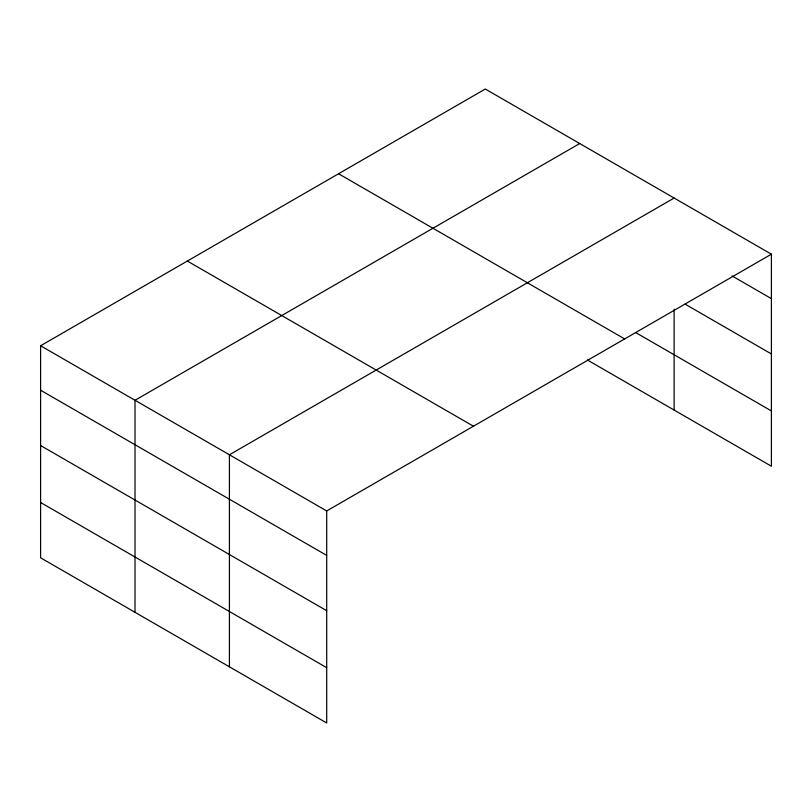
<?xml version="1.0" encoding="UTF-8"?>
<svg xmlns="http://www.w3.org/2000/svg" width="812" height="812" viewBox="0 0 812 812"><rect width="100%" height="100%" fill="white"/><g stroke="black" fill="none" stroke-linecap="round" stroke-linejoin="round"><path stroke-width="1.22" d="M771.4 254.197L485.302 89.026L40.6 345.77L40.6 557.803L326.698 722.974L326.698 510.951L771.4 254.197L771.4 466.23L587.401 360M579.717 143.531L135.015 400.275L135.015 612.309M674.122 198.037L229.42 454.791L229.42 666.814M732.059 275.928L771.4 298.643M685.054 304.104L771.4 353.951M635.705 332.585L771.4 410.923M338.553 173.748L624.651 338.929M187.349 261.048L473.447 426.219M40.6 345.77L326.698 510.951M40.6 390.217L326.698 555.398M40.6 445.524L326.698 610.695M40.6 502.496L326.698 667.677M674.122 309.189L674.122 410.07"/></g></svg>
